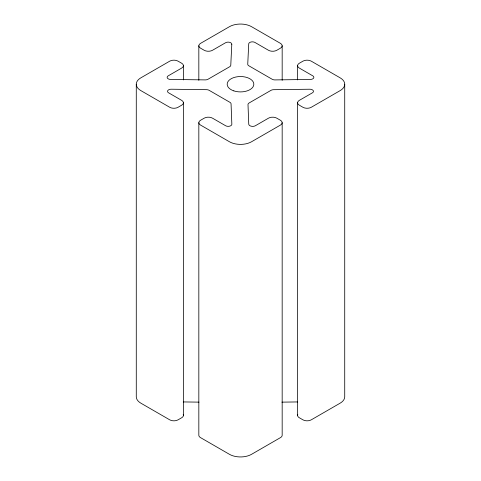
<?xml version="1.0" encoding="UTF-8"?>
<svg xmlns="http://www.w3.org/2000/svg" width="481" height="481" viewBox="0 0 481 481"><rect width="100%" height="100%" fill="white"/><g stroke="black" fill="none" stroke-linecap="round" stroke-linejoin="round"><path stroke-width="0.72" d="M281.92 402.14L297.691 401.936M183.273 401.93L198.996 402.134M344.721 84.223L344.721 396.777A15.657 9.037 0 0 1 340.139 403.168L311.255 419.841A5.868 3.391 0 0 1 302.952 419.841L299.302 417.736A5.868 3.391 0 0 1 297.781 414.46M297.583 65.663L297.583 79.936M297.583 102.784L297.583 415.337M282.173 45.779L282.173 80.345M282.173 122.667L282.173 435.221A5.868 3.391 0 0 1 280.477 437.614L251.527 454.329A15.657 9.037 0 0 1 229.431 454.304L200.547 437.626A5.868 3.391 0 0 1 198.827 435.233L198.827 122.673M198.827 45.767L198.827 80.333M183.417 65.663L183.417 79.936M183.417 102.784L183.417 415.337M136.279 84.223L136.279 396.777A15.657 9.037 0 0 0 140.861 403.168L169.745 419.841A5.868 3.391 0 0 0 178.048 419.841L181.698 417.736A5.868 3.391 0 0 0 183.219 414.46M231.788 44.312L230.778 65.23A3.914 2.261 0 0 1 229.635 66.769L208.045 79.233A3.914 2.261 0 0 1 205.195 79.894L170.731 79.449A3.662 2.116 0 0 1 167.412 78.126A3.662 2.116 0 0 1 168.224 75.842L181.698 68.061A5.868 3.391 0 0 0 181.698 63.264L178.048 61.159A5.868 3.391 0 0 0 169.745 61.159L140.861 77.832A15.657 9.037 0 0 0 140.861 90.614L169.745 107.287A5.868 3.391 0 0 0 178.048 107.287L181.698 105.177A5.868 3.391 0 0 0 181.698 100.385L168.621 92.833A3.662 2.116 0 0 1 167.839 90.506A3.662 2.116 0 0 1 171.29 89.219L206.481 89.67A3.914 2.261 0 0 1 209.163 90.332L229.912 102.315A3.914 2.261 0 0 1 231.06 103.86L231.842 124.182A3.662 2.116 0 0 1 229.617 126.172A3.662 2.116 0 0 1 225.589 125.721L212.506 118.17A5.868 3.391 0 0 0 204.203 118.17L200.547 120.28A5.868 3.391 0 0 0 200.547 125.072L229.431 141.745A15.657 9.037 0 0 0 251.527 141.769L280.477 125.06A5.868 3.391 0 0 0 280.453 120.28L276.797 118.17A5.868 3.391 0 0 0 268.494 118.17L255.435 125.709A3.914 2.261 0 0 1 251.208 126.208A3.914 2.261 0 0 1 248.749 124.164L248.004 104.605A3.914 2.261 0 0 1 249.146 102.958L270.977 90.356A3.914 2.261 0 0 1 273.659 89.694L309.704 89.225A3.668 2.116 0 0 1 313.161 90.512A3.668 2.116 0 0 1 312.361 92.845L299.302 100.385A5.868 3.391 0 0 0 299.302 105.177L302.952 107.287A5.868 3.391 0 0 0 311.255 107.287L340.139 90.614A15.657 9.037 0 0 0 340.139 77.832L311.255 61.159A5.868 3.391 0 0 0 302.952 61.159L299.302 63.264A5.868 3.391 0 0 0 299.302 68.061L312.776 75.842A3.662 2.116 0 0 1 313.588 78.12A3.662 2.116 0 0 1 310.269 79.449L275.024 79.912A3.914 2.261 0 0 1 272.162 79.251L248.887 65.813A3.914 2.261 0 0 1 247.745 64.153L248.719 43.903A3.662 2.116 0 0 1 251.028 41.997A3.662 2.116 0 0 1 254.972 42.466L268.494 50.277A5.868 3.391 0 0 0 276.797 50.277L280.453 48.166A5.868 3.391 0 0 0 280.483 43.386L251.527 26.671A15.657 9.037 0 0 0 229.431 26.695L200.547 43.374A5.868 3.391 0 0 0 200.547 48.166L204.203 50.277A5.868 3.391 0 0 0 212.506 50.277L225.535 42.761A3.662 2.116 0 0 1 229.575 42.31A3.662 2.116 0 0 1 231.788 44.312M233.838 90.885A13.33 7.696 0 0 0 253.83 84.223A13.33 7.696 0 0 0 233.838 77.561A13.33 7.696 0 0 0 233.838 90.885"/></g></svg>
